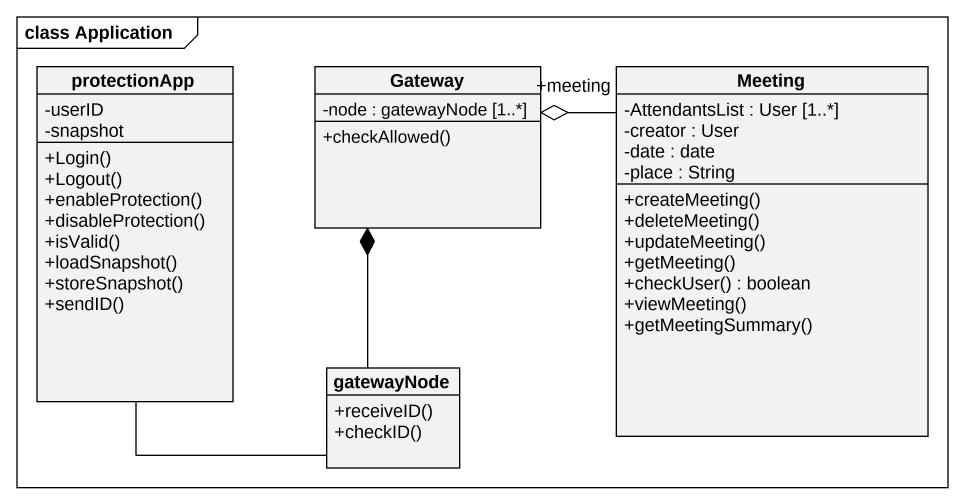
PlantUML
@startuml
mainframe class Application
hide circle
hide empty members
skinparam classAttributeIconSize 0
class protectionApp {
  -userID
  -snapshot
  +Login()
  +Logout()
  +enableProtection()
  +disableProtection()
  +isValid()
  +loadSnapshot()
  +storeSnapshot()
  +sendID()
}
class Gateway {
  -node : gatewayNode [1..*]
  +checkAllowed()
}
class Meeting {
  -AttendantsList : User [1..*]
  -creator : User
  -date : date
  -place : String
  +createMeeting()
  +deleteMeeting()
  +updateMeeting()
  +getMeeting()
  +checkUser() : boolean
  +viewMeeting()
  +getMeetingSummary()
}
class gatewayNode {
  +receiveID()
  +checkID()
}
protectionApp -- gatewayNode
Gateway o-right- "+meeting" Meeting
Gateway *-- gatewayNode
@enduml
